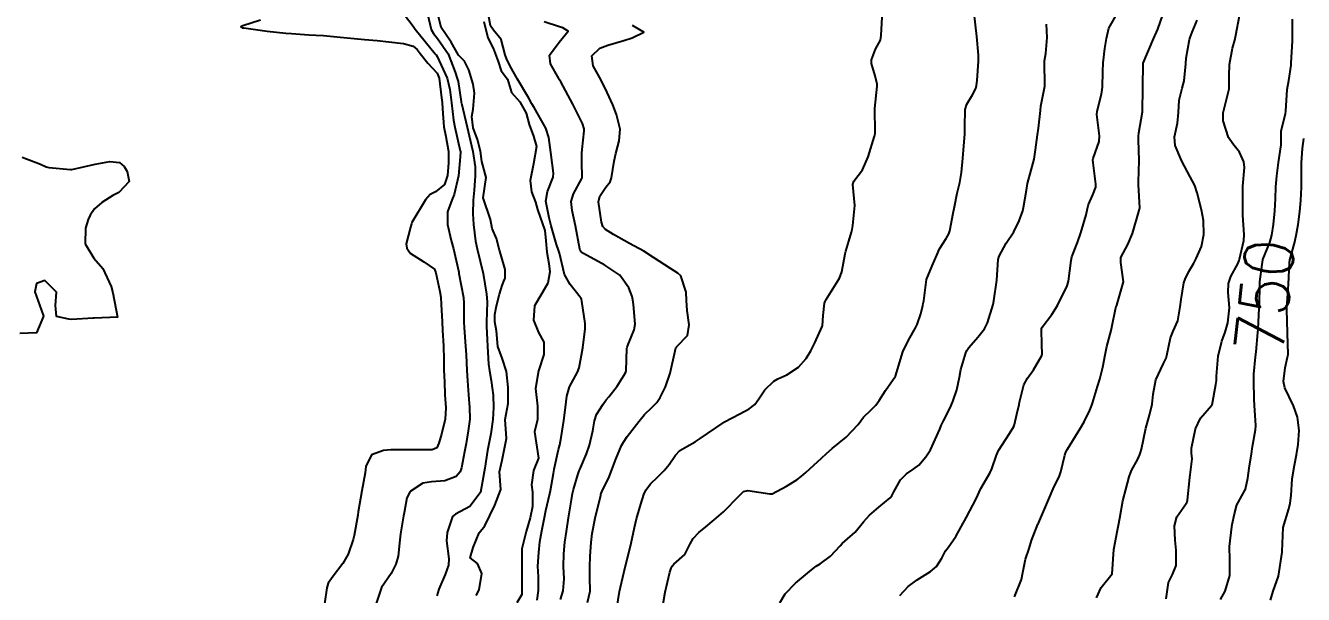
# Model space of a CAD drawing. Header units: metres. Extents: x 318500 to 325275, y 7408834 to 7428799.
# Drawn here: x 322758 to 322863, y 7421681.5 to 7421728.3 of the extents above; entities that cross this region are included whole.
import ezdxf
from ezdxf.enums import TextEntityAlignment as Align

# ---------------------------------------------------------------- set-up
doc = ezdxf.new("R2010")
doc.units = ezdxf.units.M
doc.header["$MEASUREMENT"] = 0
for name, color, linetype in [('Cotas', 45, 'Continuous'), ('Curvas de Nivel 1m', 11, 'Continuous'), ('Curvas de Nivel 5m', 15, 'Continuous'), ('Hidrografia', 140, 'Continuous'), ('Vias Primárias', 230, 'Continuous')]:
    doc.layers.add(name, color=color, linetype=linetype)
doc.styles.add('Style-STANDARD', font='STANDARD.shx')

msp = doc.modelspace()

# ---------------------------------------------------------------- linework, layer by layer
at = {"layer": 'Curvas de Nivel 1m', "flags": 128}
for points, elevation in [([(322788.47, 7421729.98), (322789.83, 7421728.21), (322789.92, 7421728.06), (322789.99, 7421727.97), (322790.81, 7421726.95), (322791.62, 7421725.94), (322791.7, 7421725.85), (322791.8, 7421725.71), (322792.62, 7421723.93), (322792.84, 7421723.01), (322792.97, 7421721.92), (322793.14, 7421720.5), (322793.23, 7421719.92), (322793.69, 7421717.98), (322793.71, 7421717.91), (322793.71, 7421717.89), (322793.69, 7421717.48), (322793.54, 7421715.91), (322793.19, 7421714.37), (322793, 7421713.92), (322792.65, 7421712.95), (322792.64, 7421711.92), (322792.93, 7421710.59), (322793.12, 7421709.92), (322793.56, 7421708), (322793.58, 7421707.91), (322793.58, 7421707.88), (322793.96, 7421705.91), (322793.99, 7421705.44), (322793.98, 7421703.91), (322794, 7421703.41), (322794.13, 7421701.9), (322794.17, 7421701.21), (322794.23, 7421699.9), (322794.28, 7421699.07), (322794.36, 7421697.9), (322794.45, 7421696.87), (322794.47, 7421695.9), (322794.35, 7421694.94), (322794.16, 7421693.9), (322794.04, 7421693.23), (322793.78, 7421691.91), (322793.67, 7421691.59), (322793.34, 7421691.19), (322792.43, 7421690.83), (322791.33, 7421690.77), (322790.62, 7421690.66), (322789.58, 7421689.97), (322789.31, 7421689.45), (322789.08, 7421688.2), (322789.03, 7421687.97), (322788.78, 7421686.47), (322788.72, 7421685.98), (322788.58, 7421684.65), (322788.4, 7421683.98), (322788, 7421683.21), (322787.22, 7421682.06), (322787.19, 7421681.99), (322786.69, 7421680.5)], 741), ([(322777.26, 7421728.71), (322775.83, 7421728.25), (322775.65, 7421728.15), (322775.76, 7421728.08), (322775.83, 7421728.09), (322775.9, 7421728.08), (322777.82, 7421727.8), (322779.35, 7421727.63), (322779.82, 7421727.6), (322781.25, 7421727.51), (322781.82, 7421727.47), (322782.45, 7421727.44), (322783.82, 7421727.31), (322784.98, 7421727.2), (322785.82, 7421727.12), (322786.85, 7421727.04), (322787.81, 7421726.94), (322789.01, 7421726.78), (322789.81, 7421726.56), (322790.14, 7421726.3), (322790.4, 7421725.96), (322791.02, 7421725.18), (322791.78, 7421724.34), (322791.95, 7421723.94), (322792.15, 7421722.33), (322792.2, 7421721.93), (322792.24, 7421721.43), (322792.35, 7421719.93), (322792.5, 7421719.14), (322792.73, 7421717.92), (322792.73, 7421716.98), (322792.63, 7421715.93), (322792.38, 7421715.21), (322791.65, 7421714.6), (322791.22, 7421714.37), (322790.82, 7421713.95), (322789.72, 7421712.08), (322789.68, 7421711.97), (322789.61, 7421711.69), (322789.25, 7421710.31), (322789.3, 7421709.97), (322789.58, 7421709.55), (322790.68, 7421708.84), (322791.56, 7421708.23), (322791.69, 7421707.94), (322792.02, 7421706.41), (322792.09, 7421705.93), (322792.13, 7421705.34), (322792.2, 7421703.93), (322792.24, 7421703.19), (322792.3, 7421701.93), (322792.33, 7421700.78), (322792.35, 7421699.93), (322792.38, 7421698.99), (322792.43, 7421697.92), (322792.51, 7421696.83), (322792.45, 7421695.92), (322792.14, 7421694.68), (322791.94, 7421693.93), (322791.75, 7421693.56), (322791.37, 7421693.4), (322789.94, 7421693.39), (322789.37, 7421693.4), (322787.98, 7421693.38), (322787.37, 7421693.33), (322786.4, 7421692.97), (322785.94, 7421692.01), (322785.86, 7421691.5), (322785.59, 7421690.02), (322785.3, 7421688.28), (322785.26, 7421688.02), (322784.96, 7421686.34), (322784.9, 7421686.03), (322784.47, 7421684.81), (322784.05, 7421684.04), (322783.23, 7421683), (322782.84, 7421682.44), (322782.72, 7421682.05), (322782.53, 7421680.73)], 742), ([(322801.92, 7421681.09), (322802.15, 7421681.8), (322802.23, 7421682.79), (322802.18, 7421683.8), (322802.2, 7421684.85), (322802.28, 7421685.79), (322802.41, 7421686.67), (322802.58, 7421687.79), (322802.82, 7421689.29), (322802.91, 7421689.79), (322802.99, 7421690.12), (322803.34, 7421691.33), (322803.46, 7421691.67), (322803.51, 7421691.78), (322804.07, 7421693.07), (322804.3, 7421693.77), (322804.58, 7421694.95), (322804.72, 7421695.76), (322804.88, 7421696.29), (322805.42, 7421697.15), (322805.69, 7421697.49), (322805.91, 7421697.75), (322806.57, 7421698.61), (322807.27, 7421699.73), (322807.31, 7421699.88), (322807.38, 7421701.73), (322807.4, 7421701.82), (322807.48, 7421702.05), (322807.97, 7421703.26), (322808.06, 7421703.72), (322807.93, 7421705.33), (322807.87, 7421705.73), (322807.81, 7421705.99), (322807.55, 7421706.71), (322806.8, 7421707.74), (322805.57, 7421708.58), (322803.82, 7421709.54), (322803.59, 7421709.69), (322803.53, 7421709.78), (322803.5, 7421709.87), (322803.17, 7421711.79), (322802.89, 7421713.05), (322802.81, 7421713.79), (322803, 7421714.44), (322803.67, 7421715.69), (322803.7, 7421715.75), (322803.71, 7421715.78), (322803.69, 7421717.07), (322803.68, 7421717.78), (322803.7, 7421718.08), (322803.88, 7421719.62), (322803.87, 7421719.78), (322803.73, 7421720.2), (322802.95, 7421721.79), (322801.95, 7421723.64), (322801.85, 7421723.81), (322801.82, 7421723.85), (322801.78, 7421723.92), (322801.1, 7421725.13), (322801.02, 7421725.82), (322801.82, 7421726.9), (322802.56, 7421727.8), (322802.11, 7421728.08), (322801.83, 7421728.16), (322800.58, 7421728.57)], 741), ([(322806.56, 7421680.38), (322806.77, 7421681.73), (322806.85, 7421682.11), (322807.24, 7421683.73), (322807.64, 7421685.35), (322807.74, 7421685.72), (322808.01, 7421686.99), (322808.18, 7421687.72), (322808.52, 7421688.92), (322808.78, 7421689.71), (322808.95, 7421690.08), (322809.33, 7421690.58), (322809.9, 7421691.13), (322810.45, 7421691.68), (322810.85, 7421692.19), (322811.37, 7421692.96), (322811.72, 7421693.32), (322812.3, 7421693.66), (322812.99, 7421694.05), (322813.39, 7421694.31), (322815.29, 7421695.62), (322815.36, 7421695.66), (322815.4, 7421695.69), (322816.67, 7421696.35), (322817.42, 7421696.77), (322817.89, 7421697.12), (322818.21, 7421697.58), (322818.71, 7421698.32), (322819.45, 7421699.04), (322819.79, 7421699.23), (322820.53, 7421699.55), (322821.47, 7421700.19), (322822.11, 7421700.9), (322822.49, 7421701.53), (322822.82, 7421702.19), (322823.43, 7421703.52), (322823.45, 7421703.58), (322823.52, 7421704.44), (322823.61, 7421705.44), (322823.64, 7421705.52), (322823.76, 7421705.74), (322824.84, 7421707.5), (322825.04, 7421708.03), (322825.33, 7421709.49), (322825.38, 7421709.71), (322825.61, 7421710.55), (322825.83, 7421711.27), (322825.89, 7421711.49), (322825.96, 7421711.82), (322826.1, 7421713.48), (322825.96, 7421715.19), (322826.04, 7421715.48), (322826.75, 7421716.41), (322827.21, 7421717.47), (322827.72, 7421719.18), (322827.78, 7421719.4), (322827.79, 7421719.46), (322827.75, 7421721.46), (322827.96, 7421723.27), (322827.95, 7421723.46), (322827.79, 7421724.12), (322827.49, 7421725.15), (322827.48, 7421725.46), (322827.81, 7421726.32), (322828.21, 7421727.07), (322828.29, 7421727.46), (322828.35, 7421728.95)], 743), ([(322810.33, 7421680.56), (322810.53, 7421681.68), (322810.9, 7421683.34), (322811.02, 7421683.67), (322811.1, 7421683.82), (322811.24, 7421684), (322812.13, 7421684.79), (322812.58, 7421685.66), (322812.83, 7421686.1), (322813.28, 7421686.59), (322813.86, 7421687.07), (322814.54, 7421687.63), (322815.31, 7421688.28), (322816.62, 7421689.6), (322816.97, 7421689.95), (322817.33, 7421690.05), (322819.12, 7421689.77), (322819.32, 7421689.78), (322820.5, 7421690.39), (322821.34, 7421690.93), (322821.69, 7421691.19), (322822.08, 7421691.53), (322822.74, 7421692.14), (322823.37, 7421692.71), (322823.79, 7421693.09), (322824.26, 7421693.51), (322825.39, 7421694.44), (322826.39, 7421695.48), (322826.82, 7421696.06), (322827.42, 7421696.64), (322827.83, 7421697.05), (322828.1, 7421697.45), (322828.62, 7421698.27), (322829.46, 7421699.44), (322830.06, 7421701.43), (322830.51, 7421702.41), (322831.11, 7421703.42), (322831.24, 7421703.69), (322831.53, 7421704.57), (322831.71, 7421705.24), (322831.74, 7421705.41), (322831.77, 7421705.63), (322832.01, 7421707.4), (322832.46, 7421708.51), (322832.86, 7421709.39), (322833.06, 7421709.92), (322833.61, 7421710.76), (322833.84, 7421711.15), (322833.91, 7421711.38), (322834.18, 7421712.83), (322834.3, 7421713.37), (322834.53, 7421714.5), (322834.73, 7421715.37), (322834.87, 7421716.18), (322834.99, 7421717.37), (322835.04, 7421718.03), (322835.14, 7421719.37), (322835.16, 7421719.94), (322835.19, 7421721.37), (322835.31, 7421721.81), (322835.77, 7421722.58), (322836.05, 7421723.09), (322836.12, 7421723.35), (322836.17, 7421723.74), (322836.28, 7421725.35), (322836.27, 7421725.82), (322836.14, 7421727.36), (322835.93, 7421729.29)], 744), ([(322829.8, 7421681.42), (322830.49, 7421682.15), (322831.23, 7421682.71), (322832.33, 7421683.39), (322832.82, 7421683.81), (322833.26, 7421684.48), (322833.57, 7421685.08), (322833.77, 7421685.37), (322834.4, 7421686.25), (322835.01, 7421687.36), (322835.12, 7421687.55), (322835.3, 7421687.84), (322836.08, 7421689.35), (322836.47, 7421690.21), (322837.12, 7421691.33), (322837.21, 7421691.47), (322837.36, 7421691.83), (322837.75, 7421692.94), (322837.92, 7421693.32), (322838.81, 7421694.73), (322839.17, 7421695.3), (322839.23, 7421695.47), (322839.42, 7421696.33), (322839.61, 7421697.12), (322839.65, 7421697.3), (322840.01, 7421698.73), (322840.29, 7421699.29), (322840.79, 7421699.97), (322841.48, 7421701.15), (322841.51, 7421701.28), (322841.49, 7421702.01), (322841.44, 7421703.28), (322841.45, 7421703.34), (322841.51, 7421703.46), (322842.29, 7421704.5), (322842.77, 7421705.26), (322843.56, 7421706.88), (322843.66, 7421707.25), (322843.88, 7421708.95), (322843.95, 7421709.24), (322844.4, 7421710.44), (322844.68, 7421711.23), (322845.12, 7421712.71), (322845.23, 7421713.23), (322845.31, 7421713.56), (322845.66, 7421714.36), (322845.91, 7421714.98), (322845.93, 7421715.22), (322845.7, 7421716.99), (322845.68, 7421717.22), (322845.7, 7421717.33), (322846.2, 7421718.73), (322846.23, 7421719.21), (322846.01, 7421720.95), (322846.02, 7421721.22), (322846.37, 7421722.62), (322846.47, 7421723.21), (322846.5, 7421724.5), (322846.51, 7421725.21), (322846.66, 7421726.37), (322846.79, 7421727.21), (322846.99, 7421728.06), (322847.64, 7421729.2)], 746), ([(322839.22, 7421681.3), (322839.81, 7421682.72), (322839.92, 7421683.29), (322840.15, 7421684.39), (322840.44, 7421685.29), (322840.64, 7421685.93), (322841.16, 7421687.28), (322841.21, 7421687.37), (322841.3, 7421687.55), (322842.02, 7421689.27), (322842.42, 7421690.18), (322842.92, 7421691.26), (322843.03, 7421691.58), (322843.38, 7421692.96), (322843.44, 7421693.19), (322843.47, 7421693.25), (322843.58, 7421693.44), (322844.68, 7421695.23), (322844.95, 7421695.68), (322845.42, 7421696.66), (322845.58, 7421697.06), (322845.65, 7421697.22), (322846.06, 7421698.6), (322846.24, 7421699.21), (322846.5, 7421700.18), (322846.69, 7421701.21), (322846.81, 7421701.89), (322847.17, 7421703.2), (322847.24, 7421703.48), (322847.54, 7421704.95), (322847.58, 7421705.16), (322847.59, 7421705.2), (322847.64, 7421705.29), (322848.2, 7421707.19), (322847.98, 7421708.8), (322847.97, 7421709.19), (322848.54, 7421710.26), (322848.92, 7421711.18), (322849.44, 7421712.97), (322849.51, 7421713.17), (322849.52, 7421713.29), (322849.43, 7421715.17), (322849.43, 7421715.41), (322849.48, 7421717.17), (322849.42, 7421718.87), (322849.42, 7421719.17), (322849.45, 7421719.45), (322849.75, 7421721.17), (322849.78, 7421723.17), (322849.8, 7421725.17), (322850.65, 7421727.16), (322851.02, 7421727.98), (322851.42, 7421729.15)], 747), ([(322845.96, 7421681.21), (322846.36, 7421682.08), (322847.25, 7421683.2), (322847.41, 7421685.2), (322847.71, 7421686.78), (322847.79, 7421687.19), (322847.88, 7421687.76), (322848.13, 7421689.19), (322848.38, 7421690.14), (322848.66, 7421691.18), (322848.84, 7421691.7), (322849.37, 7421692.63), (322849.54, 7421693), (322849.59, 7421693.17), (322849.66, 7421693.44), (322850.03, 7421695.16), (322850.32, 7421696.25), (322850.54, 7421697.15), (322850.62, 7421697.97), (322850.85, 7421699.15), (322851.47, 7421700.49), (322851.69, 7421700.93), (322851.74, 7421701.14), (322852.04, 7421702.59), (322852.27, 7421703.13), (322852.65, 7421704), (322852.85, 7421705.13), (322852.93, 7421705.74), (322853.16, 7421707.12), (322853.26, 7421707.43), (322853.57, 7421708.05), (322853.96, 7421708.74), (322854.16, 7421709.11), (322854.6, 7421710.11), (322854.79, 7421711.1), (322854.76, 7421712.24), (322854.61, 7421713.11), (322854.25, 7421714.52), (322854.05, 7421715.11), (322853.68, 7421715.82), (322852.98, 7421717.13), (322852.44, 7421718.4), (322852.37, 7421719.13), (322852.63, 7421720.24), (322852.7, 7421721.13), (322852.76, 7421722.13), (322853.02, 7421723.13), (322853.18, 7421723.73), (322853.3, 7421725.12), (322853.35, 7421725.58), (322853.62, 7421727.12), (322853.67, 7421727.29), (322853.84, 7421727.71), (322854.25, 7421728.72)], 748), ([(322851.7, 7421681.14), (322851.89, 7421682.49), (322852.21, 7421683.13), (322852.52, 7421683.87), (322852.52, 7421685.13), (322852.45, 7421685.96), (322852.39, 7421687.13), (322852.57, 7421687.87), (322853.33, 7421688.98), (322853.39, 7421689.06), (322853.42, 7421689.12), (322853.45, 7421689.24), (322853.64, 7421691.12), (322853.83, 7421692.65), (322853.79, 7421693.11), (322853.79, 7421693.52), (322854.12, 7421695.11), (322854.52, 7421696), (322855.43, 7421697.04), (322855.45, 7421697.07), (322855.47, 7421697.09), (322855.79, 7421698.75), (322855.82, 7421699.08), (322855.83, 7421699.45), (322855.96, 7421701.08), (322856.27, 7421702.31), (322856.55, 7421703.07), (322856.77, 7421703.82), (322856.89, 7421705.07), (322856.79, 7421706.31), (322856.81, 7421707.07), (322857.01, 7421707.63), (322857.58, 7421708.68), (322857.7, 7421708.95), (322857.73, 7421709.06), (322858.07, 7421710.6), (322858.12, 7421711.05), (322858.01, 7421712.68), (322857.99, 7421713.06), (322858.01, 7421714.71), (322858.01, 7421715.06), (322858.14, 7421716.61), (322858.09, 7421717.06), (322857.71, 7421717.85), (322857.18, 7421718.53), (322856.81, 7421719.07), (322856.39, 7421720.43), (322856.38, 7421721.08), (322856.66, 7421722.19), (322856.87, 7421723.07), (322856.88, 7421724.17), (322856.89, 7421725.07), (322857.16, 7421726.41), (322857.34, 7421727.07), (322857.43, 7421727.47), (322857.73, 7421729.06)], 749), ([(322804.14, 7421680.83), (322804.36, 7421681.76), (322804.34, 7421682.88), (322804.34, 7421683.76), (322804.36, 7421684.66), (322804.45, 7421685.76), (322804.54, 7421686.5), (322804.78, 7421687.76), (322805.23, 7421689.66), (322805.25, 7421689.75), (322805.27, 7421689.8), (322805.32, 7421689.93), (322805.92, 7421691.16), (322806.15, 7421691.74), (322806.48, 7421692.62), (322806.95, 7421693.73), (322807.09, 7421694.02), (322807.39, 7421694.47), (322808.36, 7421695.72), (322808.84, 7421696.28), (322809.42, 7421696.87), (322809.83, 7421697.29), (322810.12, 7421697.69), (322810.55, 7421698.57), (322810.93, 7421699.68), (322811.34, 7421701.53), (322811.37, 7421701.67), (322811.4, 7421701.76), (322811.48, 7421701.88), (322812.37, 7421702.79), (322812.49, 7421703.66), (322812.34, 7421704.85), (322812.29, 7421705.67), (322812.24, 7421706.36), (322811.82, 7421707.68), (322811.56, 7421707.92), (322810.96, 7421708.3), (322809.58, 7421709.21), (322808.77, 7421709.71), (322807.6, 7421710.36), (322806.28, 7421711.08), (322805.62, 7421711.51), (322805.41, 7421711.76), (322805.29, 7421712.09), (322805.04, 7421713.77), (322805.16, 7421714.25), (322805.66, 7421714.98), (322806, 7421715.42), (322806.12, 7421715.75), (322806.33, 7421717.11), (322806.47, 7421717.75), (322806.74, 7421718.78), (322806.83, 7421719.74), (322806.54, 7421720.94), (322806.23, 7421721.75), (322805.77, 7421722.77), (322805.26, 7421723.77), (322804.6, 7421724.96), (322804.51, 7421725.77), (322805.17, 7421726.4), (322805.81, 7421726.65), (322807.13, 7421727.05), (322807.82, 7421727.25), (322808.76, 7421727.72), (322807.84, 7421728.27)], 742), ([(322860.26, 7421681.02), (322860.48, 7421681.77), (322860.92, 7421683.01), (322861.23, 7421684.98), (322861.23, 7421685.01), (322861.24, 7421685.04), (322861.3, 7421687.01), (322861.77, 7421688.55), (322861.88, 7421689), (322861.96, 7421689.62), (322862.05, 7421691), (322862.24, 7421692.12), (322862.42, 7421692.99), (322862.55, 7421693.83), (322862.62, 7421694.99), (322862.49, 7421696.06), (322862.17, 7421697), (322861.45, 7421698.48), (322861.33, 7421699.01), (322861.47, 7421700.13), (322861.67, 7421701.01), (322861.71, 7421701.23), (322861.66, 7421703.01), (322861.61, 7421704.93), (322861.61, 7421705.01), (322861.61, 7421705.08), (322861.76, 7421707.01), (322861.84, 7421708.75), (322861.87, 7421709.01), (322862.24, 7421710.38), (322862.39, 7421711), (322862.54, 7421711.91), (322862.68, 7421712.99), (322862.76, 7421713.88), (322862.82, 7421714.99), (322862.82, 7421715.85), (322862.81, 7421716.99), (322862.89, 7421718.17), (322863.01, 7421718.99)], 751), ([(322757.68, 7421717.45), (322759.18, 7421716.87), (322759.67, 7421716.64), (322759.89, 7421716.59), (322761.67, 7421716.43), (322761.77, 7421716.44), (322763.68, 7421716.87), (322764.9, 7421717.08), (322765.68, 7421717.02), (322766.06, 7421716.67), (322766.31, 7421716.28), (322766.48, 7421715.45), (322765.64, 7421714.54), (322765.47, 7421714.46), (322765.15, 7421714.29), (322764.22, 7421713.72), (322763.62, 7421713.2), (322763.26, 7421712.67), (322763.11, 7421712.32), (322762.89, 7421711.61), (322762.86, 7421710.32), (322763.57, 7421709.15), (322764.32, 7421708.3), (322765.01, 7421706.82), (322765.14, 7421706.29), (322765.51, 7421704.29), (322763.59, 7421704.22), (322763.51, 7421704.22), (322761.73, 7421704.11), (322761.51, 7421704.12), (322760.52, 7421704.35), (322760.42, 7421705.26), (322760.52, 7421706.36), (322759.54, 7421707.31), (322758.87, 7421707.05), (322758.73, 7421706.38), (322759.41, 7421704.47), (322759.43, 7421704.37), (322758.85, 7421703.01), (322757.49, 7421702.94)], 743)]:
    msp.add_lwpolyline(points, dxfattribs=dict(at, elevation=elevation))
at = {"layer": 'Curvas de Nivel 5m', "flags": 128}
for points, elevation in [([(322800, 7421681.03), (322800.12, 7421681.82), (322800.11, 7421682.95), (322800.07, 7421683.82), (322800.14, 7421684.94), (322800.23, 7421685.82), (322800.38, 7421686.72), (322800.6, 7421687.82), (322800.73, 7421688.39), (322801.04, 7421689.81), (322801.09, 7421690.05), (322801.34, 7421691.44), (322801.4, 7421691.76), (322801.41, 7421691.81), (322801.77, 7421693.41), (322801.87, 7421693.8), (322801.99, 7421694.4), (322802.19, 7421695.8), (322802.33, 7421696.88), (322802.45, 7421697.79), (322802.67, 7421698.56), (322803.32, 7421699.78), (322803.46, 7421700.13), (322803.77, 7421701.78), (322803.94, 7421703.33), (322803.94, 7421703.77), (322803.69, 7421705.62), (322803.65, 7421705.78), (322803.62, 7421705.86), (322803.54, 7421705.95), (322802.73, 7421706.97), (322802.25, 7421707.8), (322801.83, 7421709.56), (322801.76, 7421709.81), (322801.6, 7421710.28), (322801.17, 7421711.81), (322800.99, 7421712.45), (322800.73, 7421713.82), (322800.85, 7421714.62), (322801.33, 7421715.81), (322801.36, 7421716.13), (322801.13, 7421717.82), (322800.96, 7421719.07), (322800.71, 7421719.83), (322799.75, 7421721.54), (322799.57, 7421721.84), (322799.31, 7421722.29), (322798.4, 7421723.85), (322797.79, 7421724.94), (322797.48, 7421725.55), (322797.38, 7421725.87), (322797.06, 7421727.12), (322796.41, 7421727.88), (322796.18, 7421728.23), (322795.88, 7421729.89)], 740), ([(322791.01, 7421729.12), (322791.31, 7421727.95), (322791.48, 7421727.6), (322791.82, 7421727.21), (322792.68, 7421725.93), (322793.26, 7421724.44), (322793.44, 7421723.92), (322793.51, 7421723.67), (322793.75, 7421722), (322793.77, 7421721.93), (322793.77, 7421721.91), (322793.78, 7421721.88), (322794.25, 7421719.9), (322794.41, 7421719.2), (322794.73, 7421717.9), (322794.92, 7421716.66), (322794.92, 7421715.9), (322794.82, 7421714.74), (322794.74, 7421713.9), (322794.73, 7421712.8), (322794.77, 7421711.9), (322794.95, 7421710.55), (322795.08, 7421709.9), (322795.56, 7421707.89), (322795.83, 7421706.18), (322795.88, 7421705.88), (322795.89, 7421705.53), (322795.83, 7421703.89), (322795.83, 7421703.56), (322795.93, 7421701.88), (322796.02, 7421700.43), (322796.09, 7421699.88), (322796.24, 7421699.09), (322796.38, 7421697.88), (322796.41, 7421696.88), (322796.37, 7421695.88), (322796.2, 7421694.69), (322796.04, 7421693.88), (322795.93, 7421693.32), (322795.7, 7421691.88), (322795.66, 7421691.57), (322795.34, 7421689.89), (322795.32, 7421689.84), (322794.48, 7421688.73), (322793.3, 7421688.09), (322793.06, 7421687.91), (322792.61, 7421686.59), (322792.56, 7421685.92), (322792.75, 7421684.42), (322792.72, 7421683.92), (322792.45, 7421683.14), (322791.94, 7421681.93), (322791.76, 7421681.39)], 740), ([(322856.15, 7421681.08), (322856.54, 7421681.76), (322856.94, 7421683.06), (322856.93, 7421684.73), (322856.89, 7421685.07), (322856.89, 7421685.45), (322857.09, 7421687.06), (322857.12, 7421687.24), (322857.32, 7421688.12), (322857.51, 7421688.87), (322857.61, 7421689.06), (322858.23, 7421690.16), (322858.42, 7421691.05), (322858.53, 7421691.88), (322858.72, 7421693.05), (322858.78, 7421693.65), (322859.03, 7421695.04), (322859.06, 7421695.39), (322858.96, 7421697.04), (322858.93, 7421697.55), (322858.9, 7421699.05), (322858.91, 7421699.6), (322859.04, 7421701.04), (322859.09, 7421701.44), (322859.24, 7421703.04), (322859.26, 7421703.3), (322859.35, 7421705.04), (322859.36, 7421705.23), (322859.39, 7421707.04), (322859.4, 7421707.2), (322859.58, 7421708.62), (322859.63, 7421709), (322859.64, 7421709.04), (322860.22, 7421710.43), (322860.38, 7421711.03), (322860.52, 7421711.92), (322860.64, 7421713.03), (322860.67, 7421714.01), (322860.71, 7421715.02), (322860.78, 7421715.92), (322860.92, 7421717.02), (322861.15, 7421718.45), (322861.16, 7421719.02), (322861.14, 7421719.61), (322861.49, 7421721.01), (322861.53, 7421721.24), (322861.65, 7421723.01), (322861.79, 7421723.76), (322861.96, 7421725.01), (322861.98, 7421725.18), (322862.07, 7421727.01), (322862.07, 7421728.8)], 750), ([(322819.95, 7421680.82), (322820.4, 7421681.55), (322821.23, 7421682.42), (322822.54, 7421683.52), (322822.94, 7421683.82), (322823.25, 7421684.01), (322824.11, 7421684.64), (322824.9, 7421685.49), (322825.07, 7421685.69), (322825.28, 7421685.88), (322826.15, 7421686.61), (322826.82, 7421687.47), (322827.31, 7421688.02), (322828.08, 7421688.68), (322829.01, 7421689.44), (322829.15, 7421689.61), (322829.33, 7421689.93), (322829.86, 7421690.91), (322830.36, 7421691.42), (322830.95, 7421691.82), (322831.36, 7421692.14), (322831.96, 7421692.81), (322832.34, 7421693.4), (322833.1, 7421695.09), (322833.22, 7421695.38), (322833.27, 7421695.51), (322833.41, 7421695.77), (322833.94, 7421696.85), (322834.16, 7421697.37), (322834.49, 7421698.33), (322834.7, 7421699.37), (322834.83, 7421700), (322835.23, 7421701.36), (322835.31, 7421701.54), (322835.49, 7421701.8), (322836.21, 7421702.64), (322836.76, 7421703.34), (322837.02, 7421703.83), (322837.48, 7421705.33), (322837.54, 7421705.63), (322837.77, 7421707.33), (322837.89, 7421709.02), (322837.97, 7421709.32), (322838.55, 7421710.37), (322839.17, 7421711.31), (322839.63, 7421712.21), (322839.91, 7421713.03), (322839.97, 7421713.3), (322840.21, 7421714.74), (322840.3, 7421715.29), (322840.59, 7421716.39), (322840.85, 7421717.29), (322840.96, 7421718.04), (322841.11, 7421719.29), (322841.2, 7421719.82), (322841.36, 7421721.28), (322841.4, 7421721.64), (322841.72, 7421723.28), (322841.72, 7421723.34), (322841.71, 7421725.28), (322841.71, 7421725.37), (322841.81, 7421725.96), (322841.93, 7421727.28), (322841.85, 7421728.39)], 745)]:
    msp.add_lwpolyline(points, dxfattribs=dict(at, elevation=elevation))
at = {"layer": 'Hidrografia'}
for points in [[(322794.99, 7421681.41), (322795.23, 7421681.89), (322795.47, 7421683.21), (322795.11, 7421684.04), (322794.51, 7421684.52), (322794.75, 7421685.36), (322795.23, 7421686.56), (322795.71, 7421687.15), (322796.54, 7421688.83), (322797.02, 7421690.14), (322796.9, 7421691.58), (322797.14, 7421692.54), (322797.5, 7421694.33), (322797.38, 7421695.89), (322797.62, 7421697.2), (322797.62, 7421698.52), (322797.5, 7421699.83), (322797.14, 7421700.91), (322796.78, 7421701.87), (322796.66, 7421703.18), (322796.54, 7421703.9), (322796.54, 7421704.5), (322796.66, 7421705.22), (322796.9, 7421706.18), (322797.14, 7421706.89), (322797.26, 7421707.25), (322797.38, 7421707.49), (322797.38, 7421708.21), (322797.02, 7421709.44), (322796.9, 7421709.8), (322796.66, 7421710.76), (322796.3, 7421711.59), (322796.18, 7421712.31), (322795.58, 7421714.11), (322795.82, 7421715.78), (322795.46, 7421717.1), (322795.34, 7421717.93), (322795.1, 7421718.89), (322794.75, 7421719.85), (322794.63, 7421720.8), (322794.75, 7421721.4), (322794.86, 7421722.72), (322794.75, 7421723.44), (322794.39, 7421724.63), (322794.03, 7421725.35), (322793.55, 7421725.83), (322792.95, 7421726.91), (322792.11, 7421728.1), (322791.63, 7421730.14)], [(322795.62, 7421728.61), (322795.96, 7421727.25), (322796.38, 7421726.4), (322796.81, 7421725.3), (322797.06, 7421724.53), (322797.57, 7421723.85), (322797.91, 7421722.75), (322798.59, 7421721.99), (322799.1, 7421721.05), (322799.36, 7421720.12), (322799.7, 7421719.18), (322799.95, 7421718.33), (322799.7, 7421716.89), (322799.44, 7421715.53), (322799.53, 7421714.59), (322799.87, 7421713.75), (322800.04, 7421713.15), (322800.63, 7421711.43), (322800.72, 7421710.58), (322800.8, 7421709.64), (322800.97, 7421708.71), (322801.06, 7421708.03), (322800.89, 7421707.09), (322800.38, 7421706.24), (322799.78, 7421705.22), (322799.7, 7421704.04), (322800.12, 7421703.02), (322800.55, 7421702.25), (322800.55, 7421701.23), (322800.12, 7421699.87), (322799.87, 7421698.43), (322800.04, 7421696.98), (322800.04, 7421695.88), (322799.78, 7421694.86), (322800.12, 7421692.71), (322799.7, 7421691.69), (322799.53, 7421690.5), (322799.61, 7421689.91), (322799.61, 7421688.72), (322799.44, 7421687.79), (322799.1, 7421686.68), (322798.76, 7421685.24), (322798.76, 7421683.54), (322798.76, 7421682.52), (322798.76, 7421681.5), (322798.34, 7421680.82)]]:
    msp.add_lwpolyline(points, dxfattribs=at)
at = {"layer": 'Vias Primárias'}
for points in [[(323715.64, 7420145.55, 0), (323709.04, 7420132.94)], [(323831.09, 7420001.79, 0), (323833.84, 7420008.44, 0.220888)]]:
    msp.add_lwpolyline(points, format="xyb", dxfattribs=at)

# ---------------------------------------------------------------- texts
at = {"layer": 'Cotas', "style": 'Style-STANDARD'}
msp.add_text('750', height=4, rotation=83.7072, dxfattribs=at).set_placement((322859.79, 7421706.04, 750), align=Align.MIDDLE_CENTER)

doc.saveas('drawing.dxf')
